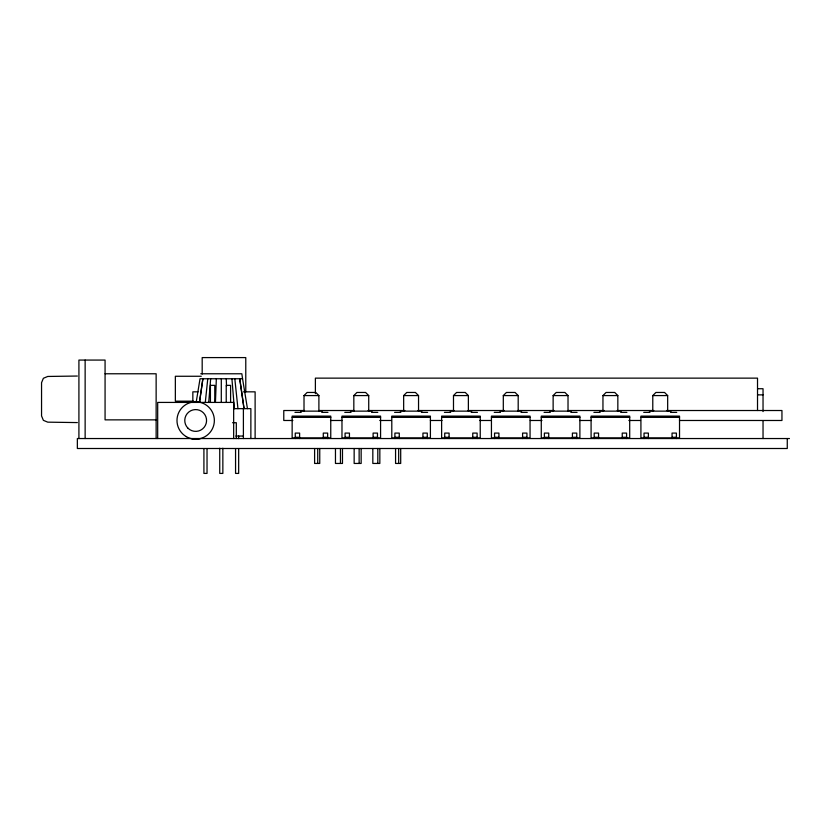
<?xml version="1.0" encoding="UTF-8"?>
<svg xmlns="http://www.w3.org/2000/svg" width="831" height="831" viewBox="0 0 831 831"><rect width="100%" height="100%" fill="white"/><g stroke="black" fill="none" stroke-linecap="round" stroke-linejoin="round"><path stroke-width="1.25" d="M215.437 402.422L216.34 378.759M208.726 402.422L210.659 378.759M205.299 402.422L207.76 378.759M199.523 402.422L202.878 378.759L199.44 402.422M196.158 402.422L200.032 378.759L242.559 378.759L247.451 408.655M304.011 411.137L304.011 395.577L307.127 392.461L315.78 392.461L318.896 395.577L318.896 411.137M353.829 411.137L353.829 395.577L356.946 392.461L365.609 392.461L368.725 395.577L368.725 411.137M403.658 411.137L403.658 395.577L406.775 392.461L415.427 392.461L418.544 395.577L418.544 411.137M453.487 411.137L453.487 395.577L456.593 392.461L465.256 392.461L468.372 395.577L468.372 411.137M503.306 411.137L503.306 395.577L506.422 392.461L515.075 392.461L518.191 395.577L518.191 411.137M553.134 411.137L553.134 395.577L556.24 392.461L564.903 392.461L568.02 395.577L568.02 411.137M602.953 411.137L602.953 395.577L606.069 392.461L614.732 392.461L617.838 395.577L617.838 411.137M652.782 411.137L652.782 395.577L655.898 392.461L664.551 392.461L667.667 395.577L667.667 411.137M77.356 376.038L47.772 376.453L43.378 378.282L41.55 382.686L41.55 415.936L43.378 420.341L47.772 422.158L77.356 422.584M190.839 402.433L195.669 401.799L200.51 402.433M200.51 438.529L195.669 439.163L190.839 438.529M105.07 373.773L156.135 373.773L156.135 438.539M200.749 373.773L241.842 373.773L242.559 378.759M201.279 376.266L175.351 376.266L175.351 401.176L193.498 401.176M757.685 388.721L763.035 388.721L763.035 411.563M198.038 391.837L192.844 391.837L192.844 402.214M243.441 391.837L255.117 391.837L255.117 438.539M757.851 394.87L763.035 394.87M304.011 395.577L318.896 395.577M353.829 395.577L368.725 395.577M403.658 395.577L418.544 395.577M453.487 395.577L468.372 395.577M503.306 395.577L518.191 395.577M553.134 395.577L568.02 395.577M602.953 395.577L617.838 395.577M652.782 395.577L667.667 395.577M233.584 408.655L250.869 408.655L250.869 438.539M304.53 410.514L283.776 410.514L283.776 420.486L292.855 420.486M318.803 410.514L354.286 410.514M368.102 410.514L404.853 410.514M417.816 410.514L454.121 410.514M467.998 410.514L504.324 410.514M517.651 410.514L553.955 410.514M567.895 410.514L604.22 410.514M617.194 410.514L653.8 410.514M666.493 410.514L781.95 410.514L781.95 420.486L679.467 420.486M300.552 411.137L322.345 411.137M350.381 411.137L372.174 411.137M400.199 411.137L422.003 411.137M450.028 411.137L471.821 411.137M499.857 411.137L521.65 411.137M549.675 411.137L571.468 411.137M599.504 411.137L621.297 411.137M649.323 411.137L671.116 411.137M294.953 412.384L301.175 412.384M321.732 412.384L327.954 412.384M344.772 412.384L351.004 412.384M371.55 412.384L377.783 412.384M394.6 412.384L400.822 412.384M421.379 412.384L427.601 412.384M444.419 412.384L450.651 412.384M471.198 412.384L477.43 412.384M494.248 412.384L500.47 412.384M521.027 412.384L527.249 412.384M544.076 412.384L550.299 412.384M570.845 412.384L577.078 412.384M593.895 412.384L600.127 412.384M620.674 412.384L626.896 412.384M643.724 412.384L649.946 412.384M670.503 412.384L676.725 412.384M292.148 417.37L330.759 417.37M341.977 417.37L380.577 417.37M391.796 417.37L430.406 417.37M441.625 417.37L480.235 417.37M491.443 417.37L530.053 417.37M541.272 417.37L579.882 417.37M591.09 417.37L629.701 417.37M640.919 417.37L679.529 417.37M156.135 419.863L105.07 419.863L105.07 360.072L78.914 360.072L78.914 438.539M330.478 420.486L342.154 420.486M379.777 420.486L391.453 420.486M430.375 420.486L442.05 420.486M479.674 420.486L491.35 420.486M530.271 420.486L541.947 420.486M579.571 420.486L591.246 420.486M628.87 420.486L640.545 420.486M232.524 422.719L236.316 422.719L236.316 438.539M235.817 436.046L243.4 436.046M295.265 437.293L299.617 437.293M323.28 437.293L327.643 437.293M345.083 437.293L349.446 437.293M373.109 437.293L377.471 437.293M394.912 437.293L399.264 437.293M422.937 437.293L427.29 437.293M444.73 437.293L449.093 437.293M472.756 437.293L477.119 437.293M494.559 437.293L498.922 437.293M522.585 437.293L526.937 437.293M544.388 437.293L548.74 437.293M572.403 437.293L576.766 437.293M594.207 437.293L598.569 437.293M622.232 437.293L626.584 437.293M644.035 437.293L648.388 437.293M672.05 437.293L676.413 437.293M296.013 437.916L292.148 437.916L292.148 416.123L330.759 416.123L330.759 437.916L326.895 437.916M299.866 437.916L323.03 437.916M345.831 437.916L341.977 437.916L341.977 416.123L380.577 416.123L380.577 437.916L376.723 437.916M349.695 437.916L374.147 437.916M395.66 437.916L391.796 437.916L391.796 416.123L430.406 416.123L430.406 437.916L426.542 437.916M398.236 437.916L423.966 437.916M445.478 437.916L441.625 437.916L441.625 416.123L480.235 416.123L480.235 437.916L476.371 437.916M448.054 437.916L473.795 437.916M495.307 437.916L491.443 437.916L491.443 416.123L530.053 416.123L530.053 437.916L526.189 437.916M497.883 437.916L523.623 437.916M545.126 437.916L541.272 437.916L541.272 416.123L579.882 416.123L579.882 437.916L576.018 437.916M547.702 437.916L573.442 437.916M594.954 437.916L591.09 437.916L591.09 416.123L629.701 416.123L629.701 437.916L625.847 437.916M597.531 437.916L623.271 437.916M644.783 437.916L640.919 437.916L640.919 416.123L679.529 416.123L679.529 437.916L675.665 437.916M647.349 437.916L673.089 437.916M789.45 438.539L77.356 438.539L77.356 448.501L787.269 448.501L787.269 438.539M239.775 378.759L244.034 408.655L239.702 378.759M234.82 378.759L237.946 408.655M231.922 378.759L234.373 408.655M226.25 378.759L226.531 386.228M763.035 420.559L763.035 438.539M757.519 410.514L757.519 378.136L315.385 378.136L315.385 393.676M676.413 438.539L676.413 433.086L672.05 433.086L672.05 438.539M648.388 438.539L648.388 433.086L644.035 433.086L644.035 438.539M626.584 438.539L626.584 433.086L622.232 433.086L622.232 438.539M598.569 438.539L598.569 433.086L594.207 433.086L594.207 438.539M576.766 438.539L576.766 433.086L572.403 433.086L572.403 438.539M548.74 438.539L548.74 433.086L544.388 433.086L544.388 438.539M526.937 438.539L526.937 433.086L522.585 433.086L522.585 438.539M498.922 438.539L498.922 433.086L494.559 433.086L494.559 438.539M477.119 438.539L477.119 433.086L472.756 433.086L472.756 438.539M449.093 438.539L449.093 433.086L444.73 433.086L444.73 438.539M427.29 438.539L427.29 433.086L422.937 433.086L422.937 438.539M400.698 448.501L400.698 463.449L395.566 463.449L395.566 448.501M399.264 438.539L399.264 433.086L394.912 433.086L394.912 438.539M398.672 448.501L398.672 463.449M379.84 448.501L379.84 463.449L372.828 463.449L372.828 448.501M377.814 448.501L377.814 463.449M377.471 438.539L377.471 433.086L373.109 433.086L373.109 438.539M361.153 448.501L361.153 463.449L354.151 463.449L354.151 448.501M359.137 448.501L359.137 463.449M349.446 438.539L349.446 433.086L345.083 433.086L345.083 438.539M342.476 448.501L342.476 463.449L335.464 463.449L335.464 448.501M340.45 448.501L340.45 463.449M327.643 438.539L327.643 433.086L323.28 433.086L323.28 438.539M319.748 448.501L319.748 463.449L314.606 463.449L314.606 448.501M317.722 448.501L317.722 463.449M299.617 438.539L299.617 433.086L295.265 433.086L295.265 438.539M245.779 391.837L245.779 357.59L202.182 357.59L202.182 374.075M243.4 408.655L243.4 438.539M238.663 436.046L238.663 438.623M238.663 448.937L238.663 473.41L235.557 473.41L235.557 448.937M233.656 438.539L233.656 402.422L157.682 402.422L157.682 438.539M230.592 402.111L230.592 385.355L226.229 385.355L226.229 402.111M222.853 448.221L222.853 473.41L219.737 473.41L219.737 448.221M221.295 378.759L221.295 402.422M214.772 402.111L214.772 385.355L210.42 385.355L210.42 402.111M207.033 448.937L207.033 473.41L203.917 473.41L203.917 448.937M85.136 360.072L85.136 438.539M186.331 436.659A18.677 18.677 0 0 0 214.356 420.486A18.677 18.677 0 0 0 186.331 404.302A18.677 18.677 0 0 0 186.331 436.659M187.962 428.183A10.896 10.896 0 0 0 206.192 423.301A10.896 10.896 0 0 0 192.854 409.953A10.896 10.896 0 0 0 187.962 428.183"/></g></svg>
